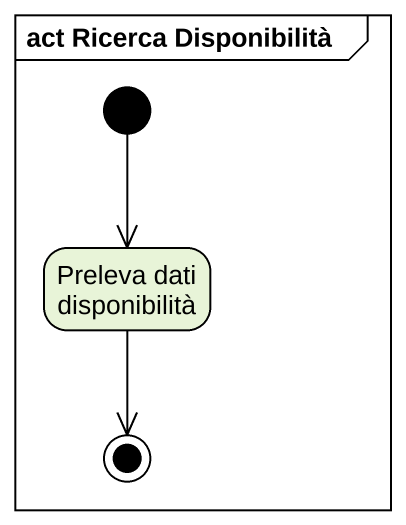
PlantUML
@startuml
mainframe act Ricerca Disponibilità
hide empty description
state "Preleva dati disponibilità" as Preleva_dati_disponibilità
[*] --> Preleva_dati_disponibilità
Preleva_dati_disponibilità --> [*]
@enduml
